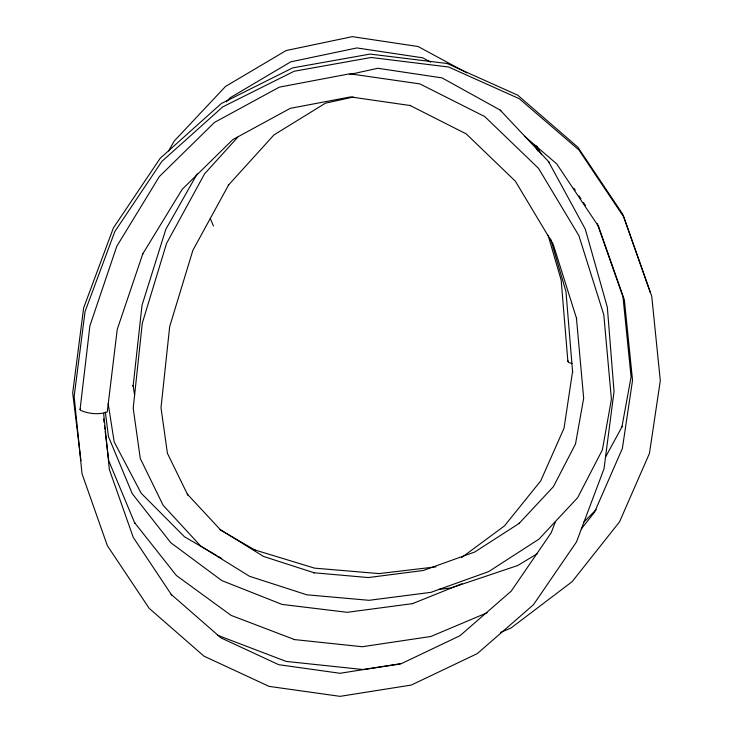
<?xml version="1.0" encoding="UTF-8"?>
<svg xmlns="http://www.w3.org/2000/svg" width="733" height="733" viewBox="0 0 733 733"><rect width="100%" height="100%" fill="white"/><g stroke="black" fill="none" stroke-linecap="round" stroke-linejoin="round"><path stroke-width="1.1" d="M353.306 97.022L325.443 103.188L273.968 134.909L228.329 185.247L228.659 184.853L192.852 250.374L169.68 326.579L161.013 407.768L167.399 453.26L187.785 495.032L187.327 494.161L220.312 529.657L263.596 556.466L314.182 572.803L313.541 572.73L368.287 577.558L423.28 570.494L474.819 551.976L519.413 523.225L519.001 523.554L553.424 486.666L575.497 444.006L583.67 398.303L576.431 317.939L576.669 318.782L553.186 244.281L515.345 181.179L466.206 133.882L409.802 105.35L410.498 105.57L350.53 96.921L290.277 108.337L232.81 139.6L182.187 189.334L142.477 254.342L142.816 253.737L117.243 329.364L107.238 412.019C98.808 414.878 88.73 413.907 80.621 410.361L80.062 409.527L89.912 325.773L116.804 246.261L159.327 176.589L214.439 122.448L279.346 87.135L349.769 73.795L419.862 83.901L484.751 116.574L538.517 168.333L578.868 235.614L603.8 314.796L611.414 399.283L602.352 449.934L577.65 497.689L538.984 539.121L488.719 571.584L430.885 592.356L369.047 600.309L306.825 594.802L249.504 576.285L200.65 546.021L163.111 505.257L140.269 458.446L133.204 408.208L142.284 323.216L166.538 243.448L204.58 173.831L237.739 137.227M572.042 363.531L568.716 362.551L568.038 360.902M555.284 522.024L551.253 532.699L511.194 591.155L460.003 635.703L401.62 663.53L340.03 673.288L278.696 664.684L221.082 637.948L171.119 594.353L171.632 594.994L133.232 537.335L109.364 469.532L103.619 413.256M80.062 409.527L80.447 408.767M605.385 457.319L622.235 426.368L621.896 427.046L631.095 376.918L622.968 296.737L597.248 223.611M168.636 150.943L174.234 141.038L225.498 86.467L286.145 50.54L352.316 36.65L418.149 46.536L466.894 72.897M197.159 173.904L165.85 229.282L142.01 305.267L133.113 386.236L133.076 385.411L134.643 395.399M581.196 529.061L594.509 512.239L622.354 448.514L632.542 380.326L624.388 299.98L598.293 225.773L598.687 226.625L556.686 163.862L524.59 136.265M226.35 101.841L230.235 97.709L290.836 61.81L356.934 47.938L422.703 57.815L430.656 62.113M583.441 522.492L596.167 509.627M461.46 557.676L504.423 525.946L540.743 480.857L564.043 428.173L572.574 371.402L572.629 372.236L565.977 291.652L550.648 239.04M537.381 553.635L517.837 565.482L451.006 587.958L438.526 589.442M487.051 612.797L430.894 636.473L362.285 646.735L293.933 639.524M500.502 632.46L510.993 628.034L572.116 581.681L619.541 521.841L649.447 453.415L660.305 380.702L651.738 296.196L623.801 217.032L578.914 149.972L519.33 98.726L448.642 67.024L371.155 57.476L294.135 71.248L222.731 106.89L161.819 161.443L114.824 231.546L85.065 311.507L74.143 396.498L82.023 473.701L107.357 545.682L149.193 608.353L204.012 656.182L269.112 686.39L340.066 696.35L411.323 685.053L477.275 653.616L533.45 604.734L576.468 541.971L604.01 468.79L614.034 391.514L607.336 307.237L585.282 229.127L548.421 161.416M412.477 603.653L461.982 583.734M349.678 74.464L377.889 68.27L442.072 77.909L500.117 110.032L549.136 162.176M400.291 663.988L363.137 669.55L286.182 661.423L217.545 635.245M105.332 412.019L108.447 436.556L132.215 493.602L170.798 542.741L221.833 580.591L282.022 604.413L347.222 612.312L412.661 603.625M435.915 566.847L379.089 573.6L314.503 568.13L254.525 549.851L255.166 550.19L219.772 529.611M294.611 639.607L231.087 615.381L176.396 575.497L134.46 522.501L134.845 523.325L108.759 460.81L105.167 431.435M216.886 555.641L184.551 536.831L141.148 493.19L114.183 441.926L108.2 403.709M218.846 556.778L221.787 558.491M500.117 110.032L500.804 110.775M573.957 188.308L575.231 190.214M579.052 195.913L580.957 198.771M583.505 202.574L585.42 205.423M536.629 145.812L541.568 154.69M534.678 145.125L537.976 151.044M210.252 218.352L213.468 226.03M650.299 292.577L622.757 214.256L577.87 147.196L517.736 95.189L447.075 63.496L370.11 54.077L292.705 67.876L221.393 103.472L160.161 158.319L113.377 227.972L83.635 307.924L72.695 392.98L80.978 460.736M548.082 235.238L561.176 280.18L567.91 361.763M103.655 419.01L104.068 422.4M104.48 425.791L104.892 429.171"/></g></svg>
